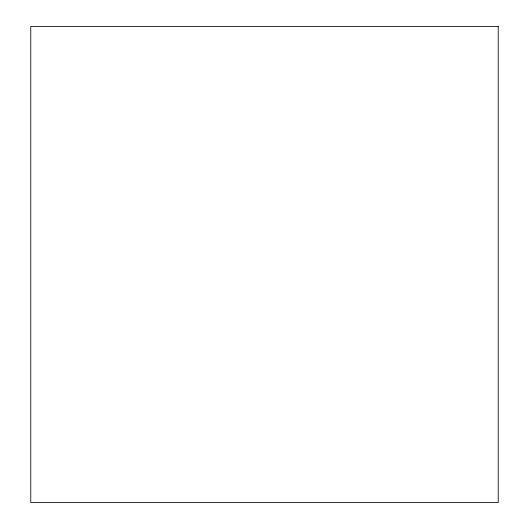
<?xml version="1.0" encoding="UTF-8"?>
<svg xmlns="http://www.w3.org/2000/svg" width="529" height="529" viewBox="0 0 529 529"><rect width="100%" height="100%" fill="white"/><g stroke="black" fill="none" stroke-linecap="round" stroke-linejoin="round"><path stroke-width="0.79" d="M498.219 26.45L30.781 26.45L30.781 502.55L498.219 502.55L498.219 26.45"/></g></svg>
